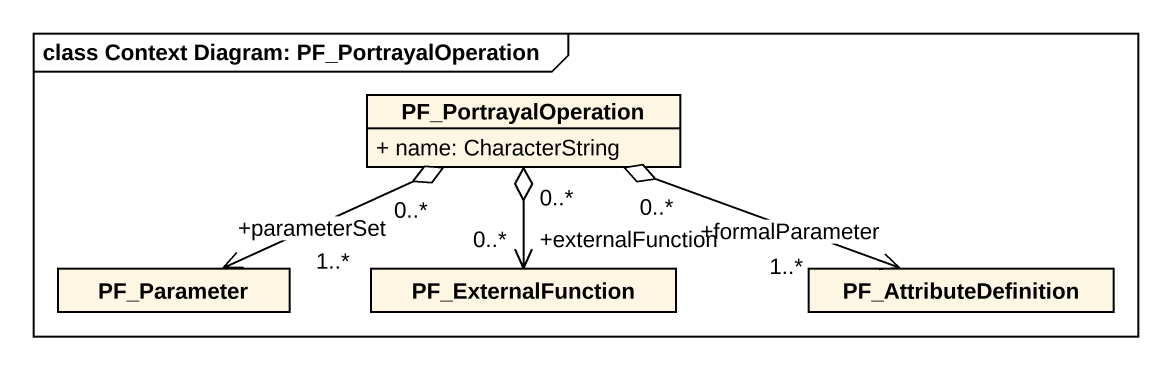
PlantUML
@startuml
mainframe class Context Diagram: PF_PortrayalOperation
hide circle
hide empty members
skinparam classAttributeIconSize 0
class PF_PortrayalOperation {
  + name: CharacterString
}
class PF_Parameter
class PF_ExternalFunction
class PF_AttributeDefinition
PF_PortrayalOperation "0..*" o--> "+externalFunction\n0..*" PF_ExternalFunction
PF_Parameter "+parameterSet\n1..*" <-right-o "0..*" PF_PortrayalOperation
PF_AttributeDefinition "+formalParameter\n1..*" <-left-o "0..*" PF_PortrayalOperation
@enduml
